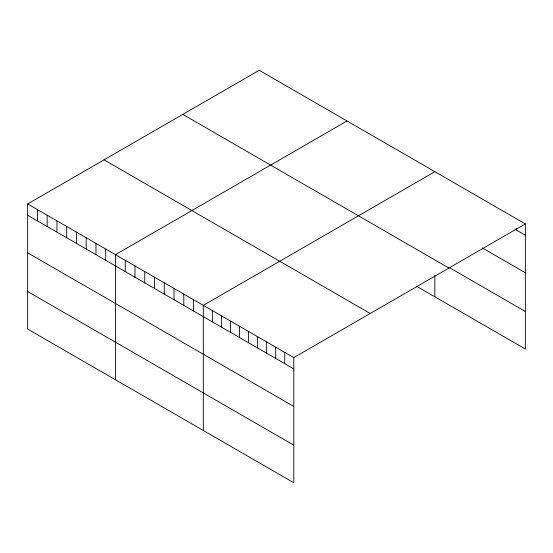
<?xml version="1.0" encoding="UTF-8"?>
<svg xmlns="http://www.w3.org/2000/svg" width="553" height="553" viewBox="0 0 553 553"><rect width="100%" height="100%" fill="white"/><g stroke="black" fill="none" stroke-linecap="round" stroke-linejoin="round"><path stroke-width="0.83" d="M27.65 203.953L293.802 357.611L293.802 482.734L27.65 329.07L27.65 203.953L259.198 70.266L525.35 223.93L525.35 349.047L416.734 286.343M347.028 120.976L115.48 254.656L115.48 379.78M434.858 171.686L203.31 305.367L203.31 430.483M293.802 357.611L525.35 223.93M514.905 229.184L525.35 235.212M482.195 247.862L525.35 272.781M448.78 267.279L525.35 311.484M182.787 114.381L448.939 268.046M104.061 159.838L370.213 313.496M27.65 215.235L293.802 368.892M27.65 252.797L293.802 406.462M27.65 291.5L293.802 445.165M516.302 228.375L516.302 229.986M434.858 275.463L434.858 296.802M284.754 352.385L284.754 363.667M275.705 347.166L275.705 358.448M266.657 341.941L266.657 353.222M257.608 336.715L257.608 347.996M248.56 331.489L248.56 342.77M239.511 326.263L239.511 337.544M230.463 321.044L230.463 332.325M221.407 315.818L221.407 327.1M212.359 310.592L212.359 321.874M193.55 299.733L193.55 311.014M183.796 294.099L183.796 305.38M174.036 288.466L174.036 299.747M164.276 282.832L164.276 294.113M154.515 277.198L154.515 288.479M144.755 271.564L144.755 282.846M135.001 265.931L135.001 277.212M125.241 260.29L125.241 271.571M105.72 249.023L105.72 260.304M95.966 243.389L95.966 254.67M86.206 237.755L86.206 249.037M76.445 232.122L76.445 243.403M66.685 226.488L66.685 237.769M56.924 220.854L56.924 232.136M47.171 215.221L47.171 226.502M37.41 209.587L37.41 220.868"/></g></svg>
